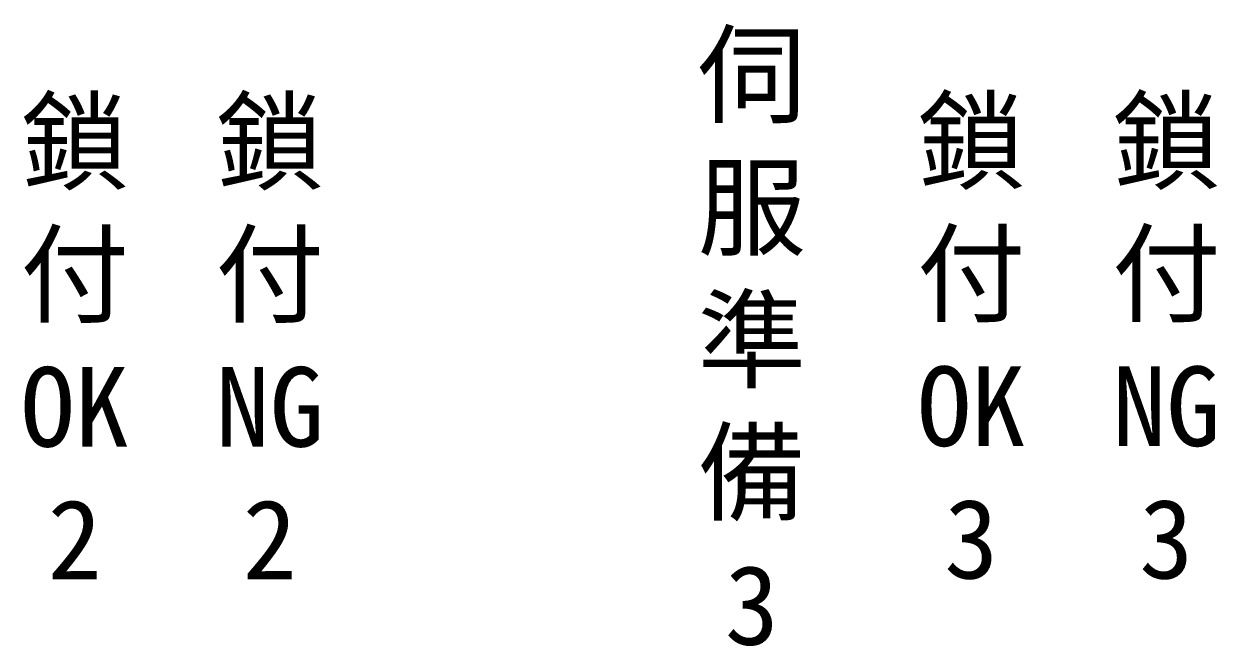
# Model space of a CAD drawing. Extents: x 627 to 914, y 3 to 207.
# Drawn here: x 702.4 to 760.9, y 69.1 to 99.6 of the extents above; entities that cross this region are included whole.
import ezdxf

# ---------------------------------------------------------------- set-up
doc = ezdxf.new("R2010")
doc.units = 0
doc.layers.add('標尺寸層', color=3, linetype='CONTINUOUS')
doc.styles.add('CNS', font='romanc.shx', dxfattribs={"bigfont": 'chineset.shx'})

msp = doc.modelspace()

# ---------------------------------------------------------------- texts
at = {"layer": '標尺寸層', "color": 7, "char_height": 3.9, "width": 8.6627, "attachment_point": 5, "style": 'CNS'}
for s, insert in [('{\\fDFKai-SB|b0|i0|c136|p65;伺服準備\\P3}', (738.103, 84.078)), ('{\\fDFKai-SB|b0|i0|c136|p65;鎖付OK\\P2}', (704.887, 84.078)), ('{\\fDFKai-SB|b0|i0|c136|p65;鎖付NG\\P2}', (714.453, 84.078)), ('{\\fDFKai-SB|b0|i0|c136|p65;鎖付OK\\P3}', (748.865, 84.078)), ('{\\fDFKai-SB|b0|i0|c136|p65;鎖付NG\\P3}', (758.432, 84.078))]:
    msp.add_mtext(s, dxfattribs=dict(at, insert=insert))

doc.saveas('drawing.dxf')
